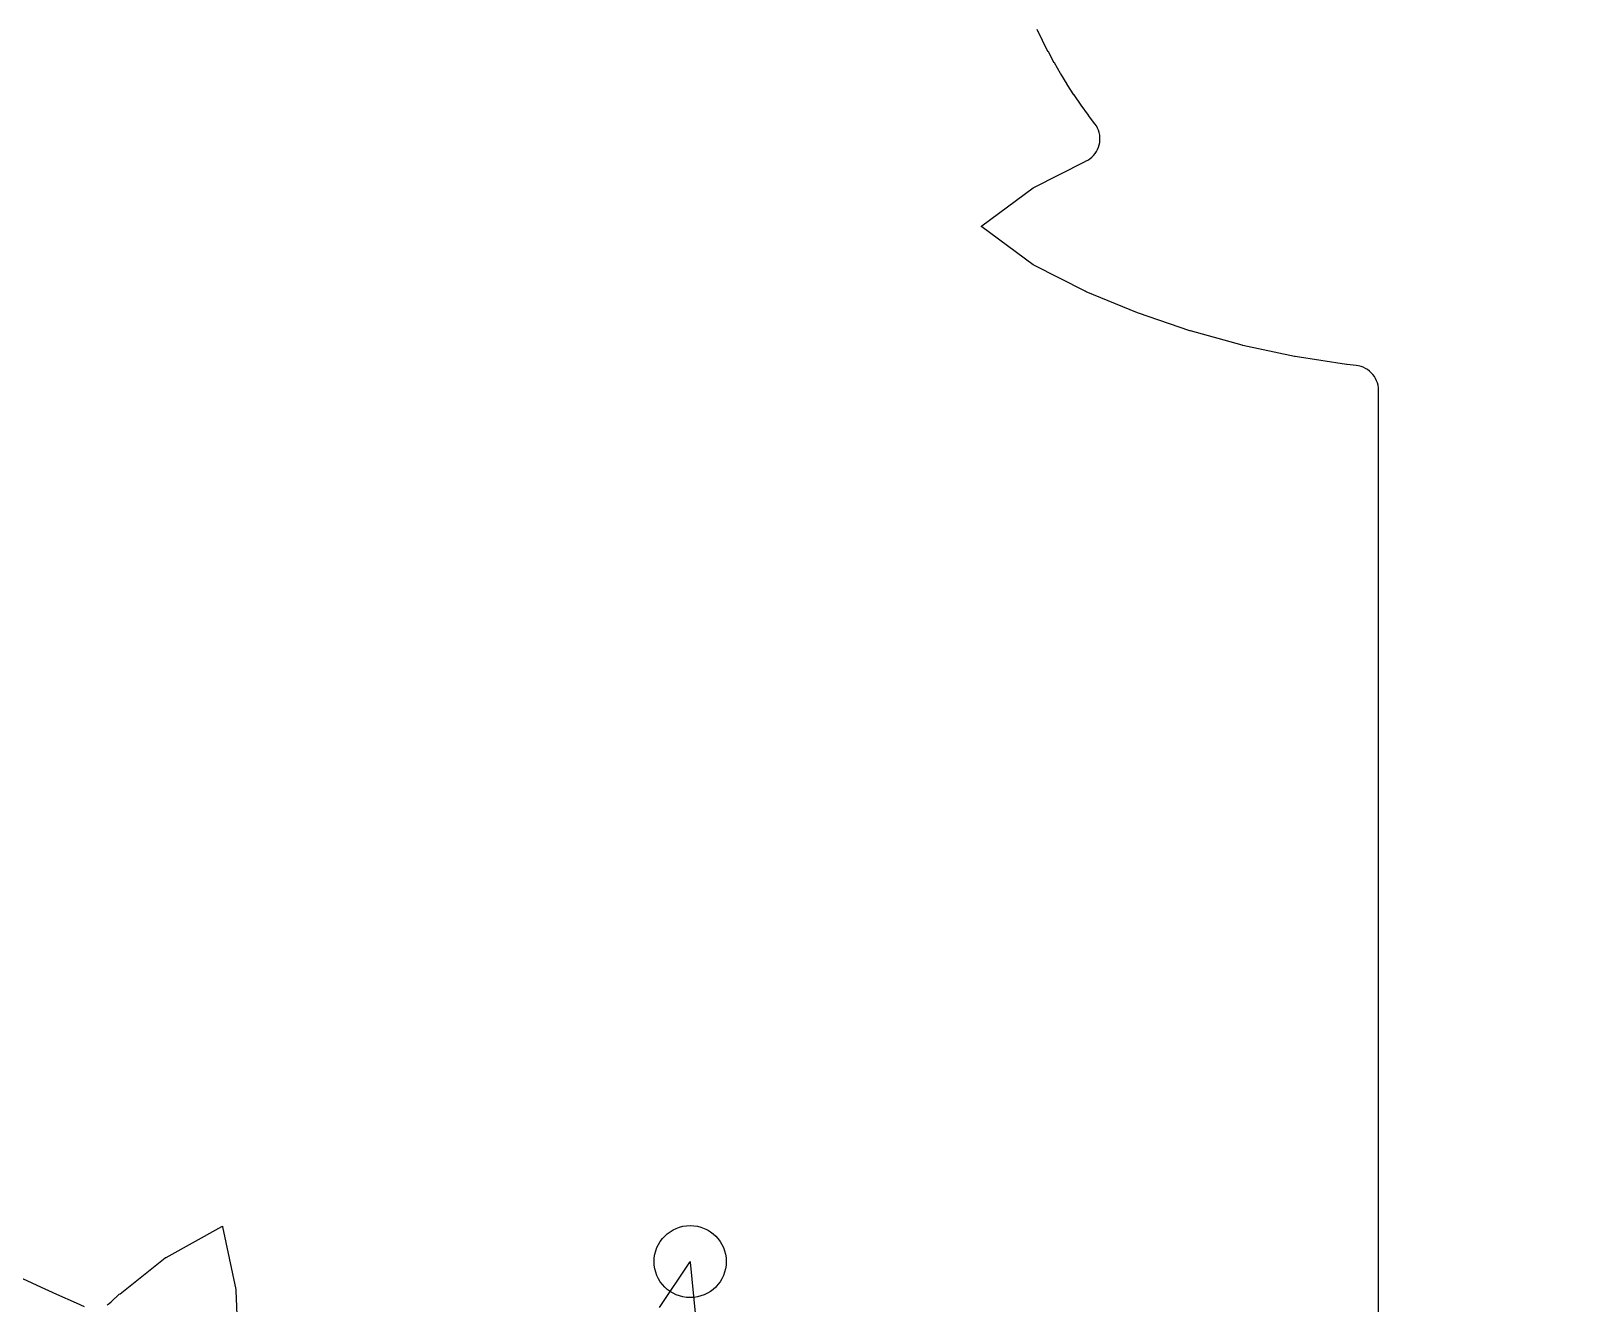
# Model space of a CAD drawing. Header units: millimetres. Extents: x -61 to 61, y -61 to 61.
# Drawn here: x -14.84 to 0.88, y -15.1 to -2.22 of the extents above; entities that cross this region are included whole.
import ezdxf

# ---------------------------------------------------------------- set-up
doc = ezdxf.new("R2010")
doc.units = ezdxf.units.MM
doc.layers.add('CUT_INNER', color=6, linetype='Continuous')
doc.layers.add('ENGRAVE', color=7, linetype='Continuous')

msp = doc.modelspace()

# ---------------------------------------------------------------- linework, layer by layer
at = {"layer": 'CUT_INNER'}
for points in [[(-1.215, -17.8525), (-1.215, -5.8559), (-1.2162, -5.8314), (-1.2198, -5.8072), (-1.2257, -5.7834), (-1.234, -5.7604), (-1.2444, -5.7382), (-1.257, -5.7172), (-1.2716, -5.6975), (-1.288, -5.6793), (-1.3061, -5.6629), (-1.3258, -5.6482), (-1.3467, -5.6356), (-1.3689, -5.6251), (-1.3919, -5.6168), (-1.4157, -5.6108), (-1.4399, -5.6071), (-1.5305, -5.598), (-1.5372, -5.5971), (-2.0587, -5.5157), (-2.0655, -5.5144), (-2.5869, -5.4028), (-2.5938, -5.4011), (-3.115, -5.2577), (-3.1222, -5.2556), (-3.6431, -5.0782), (-3.6506, -5.0754), (-4.1707, -4.8602), (-4.1795, -4.8562), (-4.6987, -4.5926), (-4.7033, -4.59), (-4.7076, -4.5871), (-5.2267, -4.2029), (-5.2312, -4.1992), (-5.2267, -4.1956), (-4.7076, -3.8114), (-4.7033, -3.8084), (-4.6987, -3.8059), (-4.1795, -3.5423), (-4.1764, -3.5409), (-4.1544, -3.5294), (-4.1336, -3.5158), (-4.1142, -3.5001), (-4.0966, -3.4827), (-4.0807, -3.4635), (-4.0668, -3.4429), (-4.055, -3.421), (-4.0455, -3.3981), (-4.0383, -3.3743), (-4.0335, -3.3499), (-4.0311, -3.3252), (-4.0312, -3.3003), (-4.0338, -3.2756), (-4.0388, -3.2513), (-4.0462, -3.2275), (-4.0559, -3.2047), (-4.0678, -3.1829), (-4.0819, -3.1624), (-4.1466, -3.0773), (-4.1485, -3.0748), (-4.2209, -2.9746), (-4.2227, -2.9721), (-4.2926, -2.8701), (-4.2943, -2.8675), (-4.3618, -2.7639), (-4.3634, -2.7613), (-4.4283, -2.656), (-4.4299, -2.6534), (-4.4921, -2.5465), (-4.4937, -2.5439), (-4.5533, -2.4355), (-4.5547, -2.4328), (-4.6117, -2.323), (-4.6131, -2.3203), (-4.6673, -2.2092)], [(-14.0693, -15.1078), (-14.0494, -15.0941), (-14.0309, -15.0785), (-13.9473, -15.001), (-13.94, -14.9947), (-13.4837, -14.6329), (-13.4795, -14.6298), (-13.475, -14.6271), (-12.9092, -14.3158), (-12.904, -14.3133), (-12.9025, -14.3189), (-12.7701, -14.951), (-12.7692, -14.9561), (-12.7688, -14.9613), (-12.7461, -15.5432)], [(-8.4853, -15.133), (-8.1782, -14.6747), (-8.1751, -14.6705), (-8.1743, -14.6761), (-8.1195, -15.2246)], [(-14.9773, -14.8182), (-14.7809, -14.9089), (-14.7796, -14.9095), (-14.5827, -14.999), (-14.5813, -14.9996), (-14.3838, -15.0879), (-14.3824, -15.0885), (-14.3015, -15.1241)]]:
    msp.add_lwpolyline(points, dxfattribs=at)
at = {"layer": 'ENGRAVE'}
for centre, radius in [((0, 17.3597), 40.0734), ((-8.1749, -14.6698), 0.3645)]:
    msp.add_circle(centre, radius, dxfattribs=at)

doc.saveas('drawing.dxf')
